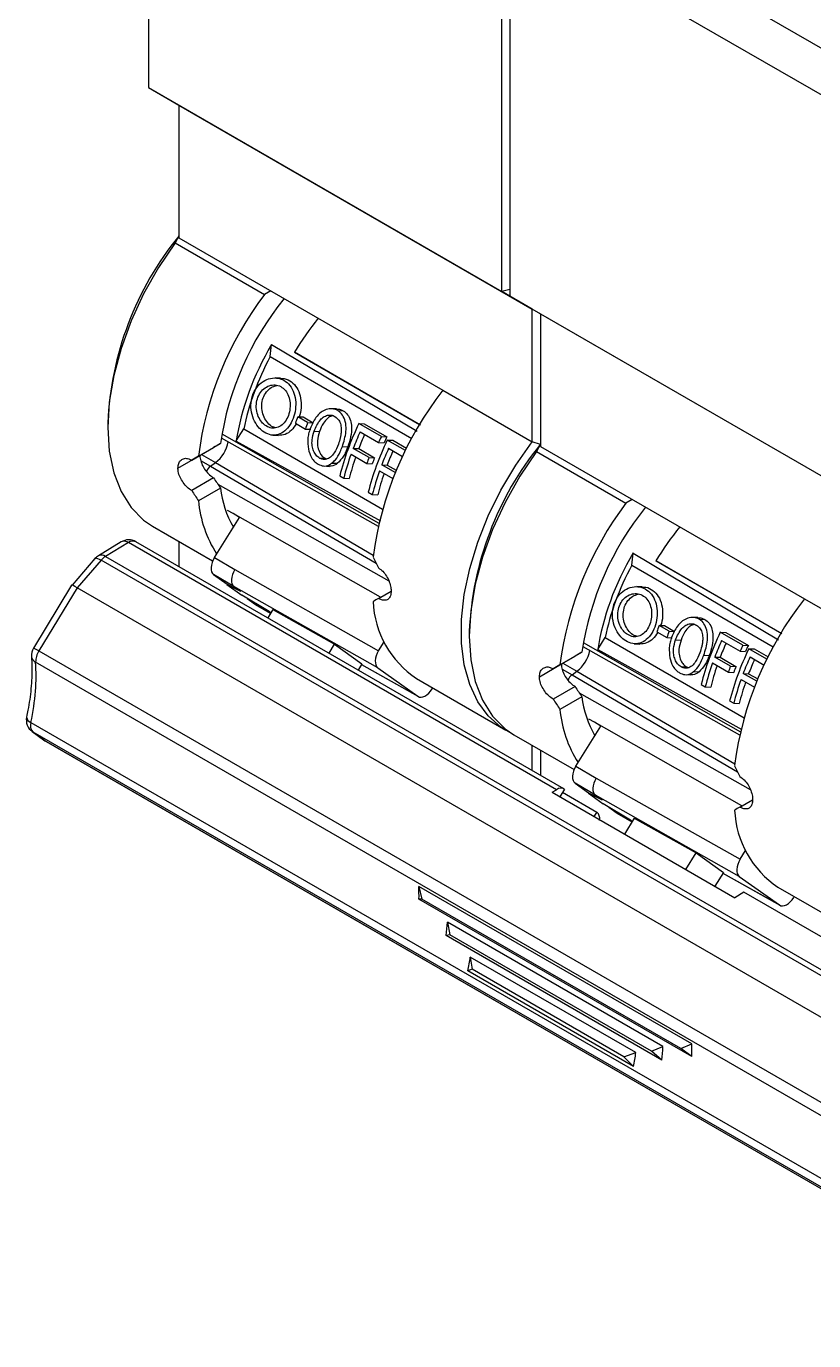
# Model space of a CAD drawing. Header units: millimetres. Extents: x 0 to 210, y 0 to 297.
# Drawn here: x 109.75 to 137.16, y 37.48 to 83.25 of the extents above; entities that cross this region are included whole.
import ezdxf

# ---------------------------------------------------------------- set-up
doc = ezdxf.new("R2010")
doc.units = ezdxf.units.MM

msp = doc.modelspace()

# ---------------------------------------------------------------- linework, layer by layer
at = {"color": 7, "linetype": 'Continuous', "lineweight": 25}
for p, q in [((114.001, 94.39), (114.001, 81.117)), ((127.288, 88.345), (139.59, 81.243)), ((126.303, 74.015), (126.303, 87.288)), ((138.89, 80.022), (126.587, 87.124)), ((126.587, 87.124), (126.587, 73.851)), ((114.001, 81.117), (126.303, 74.015)), ((114.001, 81.117), (115.061, 80.505)), ((115.061, 80.505), (127.364, 73.402)), ((115.061, 80.505), (115.061, 75.886)), ((115.053, 75.948), (114.929, 75.711)), ((114.929, 75.711), (118.04, 73.915)), ((115.053, 75.948), (115.061, 75.953)), ((115.061, 75.886), (124.254, 70.58)), ((118.257, 74.042), (118.04, 73.915)), ((126.587, 74.084), (126.303, 74.015)), ((127.364, 73.402), (126.303, 74.015)), ((126.587, 73.851), (138.89, 66.749)), ((126.587, 73.851), (127.648, 73.238)), ((127.364, 73.403), (127.364, 73.402)), ((127.364, 68.784), (127.364, 73.402)), ((127.648, 73.238), (139.95, 66.136)), ((127.648, 73.238), (127.648, 68.62)), ((118.241, 71.747), (118.289, 72.176)), ((123.472, 69.361), (119.082, 71.899)), ((119.082, 71.899), (123.441, 69.382)), ((118.241, 71.747), (123.167, 68.903)), ((118.604, 71), (118.415, 71.005)), ((124.254, 70.58), (127.364, 68.784)), ((119.544, 69.449), (119.197, 69.65)), ((119.197, 69.65), (119.383, 69.646)), ((119.383, 69.646), (119.734, 69.443)), ((120.546, 69.929), (120.347, 69.934)), ((120.591, 69.87), (120.782, 69.864)), ((112.586, 69.441), (112.586, 69.277)), ((117.057, 68.811), (117.319, 69.23)), ((117.319, 69.23), (122.151, 66.44)), ((119.116, 69.429), (119.464, 69.228)), ((119.464, 69.228), (119.652, 69.217)), ((119.544, 69.449), (119.734, 69.443)), ((119.769, 69.152), (119.958, 69.144)), ((122.11, 68.963), (121.325, 69.416)), ((121.325, 69.416), (121.514, 69.411)), ((121.371, 69.128), (122.013, 68.757)), ((121.514, 69.411), (122.302, 68.956)), ((115.74, 68.282), (116.507, 68.724)), ((116.533, 68.922), (121.999, 65.844)), ((118.331, 69.014), (118.522, 69.003)), ((122.013, 68.757), (122.203, 68.745)), ((122.11, 68.963), (122.302, 68.956)), ((122.947, 68.479), (122.317, 68.843)), ((122.317, 68.843), (122.505, 68.839)), ((122.505, 68.839), (122.988, 68.561)), ((127.648, 68.693), (127.364, 68.784)), ((127.64, 68.682), (127.516, 68.445)), ((127.64, 68.682), (127.648, 68.687)), ((115.026, 67.869), (115.791, 68.311)), ((115.506, 68.146), (116.27, 68.587)), ((119.96, 68.212), (120.149, 68.207)), ((120.149, 68.207), (120.214, 68.185)), ((120.752, 68.616), (120.941, 68.607)), ((121.055, 68.347), (121.606, 68.029)), ((121.682, 68.235), (121.131, 68.553)), ((121.131, 68.553), (121.32, 68.547)), ((121.32, 68.547), (121.871, 68.229)), ((121.682, 68.235), (121.871, 68.229)), ((122.362, 68.555), (122.848, 68.275)), ((127.516, 68.445), (130.627, 66.649)), ((127.648, 68.62), (136.84, 63.314)), ((116.164, 67.933), (116.333, 68.057)), ((120.084, 67.941), (120.303, 67.928)), ((120.395, 68.044), (120.585, 68.034)), ((121.606, 68.029), (121.794, 68.018)), ((122.046, 67.775), (122.514, 67.505)), ((122.596, 67.708), (122.122, 67.981)), ((122.122, 67.981), (122.312, 67.974)), ((122.312, 67.974), (122.63, 67.791)), ((116.27, 67.526), (115.506, 67.084)), ((120.659, 67.597), (120.801, 67.515)), ((120.801, 67.515), (120.992, 67.503)), ((116.507, 67.173), (115.74, 66.73)), ((121.651, 67.024), (121.793, 66.942)), ((121.793, 66.942), (121.984, 66.931)), ((116.948, 66.281), (116.748, 66.395)), ((130.843, 66.776), (130.627, 66.649)), ((116.298, 64.754), (117.166, 66.151)), ((122.077, 63.367), (116.948, 66.281)), ((117.166, 66.151), (116.948, 66.281)), ((114.14, 65.843), (116.236, 64.634)), ((113.053, 65.296), (112.257, 64.814)), ((113.301, 65.27), (112.505, 64.788)), ((128.203, 56.668), (113.301, 65.27)), ((128.463, 56.7), (113.562, 65.302)), ((115.061, 65.312), (115.061, 64.436)), ((112.138, 64.714), (111.34, 63.792)), ((112.354, 64.656), (111.522, 63.695)), ((148.53, 43.772), (112.354, 64.656)), ((112.505, 64.788), (148.68, 43.904)), ((116.298, 64.754), (117.008, 64.333)), ((130.827, 64.481), (130.876, 64.91)), ((136.058, 62.095), (131.668, 64.633)), ((131.668, 64.633), (136.027, 62.116)), ((116.977, 63.742), (116.27, 64.161)), ((116.27, 64.161), (116.741, 63.824)), ((117.008, 64.333), (122.015, 61.509)), ((130.827, 64.481), (135.754, 61.637)), ((111.327, 63.794), (109.998, 61.596)), ((111.516, 63.699), (110.188, 61.502)), ((111.516, 63.699), (111.522, 63.695)), ((147.713, 42.802), (111.522, 63.695)), ((116.732, 63.81), (116.741, 63.824)), ((116.732, 63.81), (117.251, 63.439)), ((116.732, 63.81), (117.208, 63.577)), ((116.741, 63.824), (117.208, 63.577)), ((121.987, 60.916), (116.977, 63.742)), ((116.977, 63.742), (117.208, 63.577)), ((131.19, 63.734), (131.001, 63.739)), ((118.198, 62.87), (117.251, 63.439)), ((117.439, 63.326), (117.731, 63.117)), ((122.011, 63.329), (122.451, 63.583)), ((136.84, 63.314), (139.95, 61.518)), ((117.743, 63.11), (118.25, 62.81)), ((118.332, 62.943), (118.153, 62.651)), ((118.26, 62.826), (118.198, 62.87)), ((118.332, 62.943), (120.479, 61.732)), ((132.131, 62.183), (131.783, 62.384)), ((131.783, 62.384), (131.969, 62.38)), ((131.969, 62.38), (132.321, 62.177)), ((133.132, 62.663), (132.934, 62.668)), ((133.177, 62.604), (133.368, 62.598)), ((122.015, 61.509), (122.204, 61.813)), ((125.173, 62.175), (125.173, 62.011)), ((129.644, 61.545), (129.905, 61.964)), ((129.905, 61.964), (134.738, 59.174)), ((131.702, 62.163), (132.05, 61.962)), ((132.05, 61.962), (132.238, 61.951)), ((132.131, 62.183), (132.321, 62.177)), ((132.356, 61.886), (132.545, 61.877)), ((134.696, 61.697), (133.911, 62.15)), ((133.911, 62.15), (134.1, 62.145)), ((133.957, 61.862), (134.6, 61.491)), ((134.1, 62.145), (134.889, 61.69)), ((110.188, 61.502), (146.36, 40.62)), ((120.288, 61.419), (120.479, 61.732)), ((120.479, 61.732), (121.431, 61.052)), ((128.327, 61.016), (129.093, 61.458)), ((129.12, 61.656), (134.585, 58.578)), ((130.918, 61.748), (131.108, 61.737)), ((133.338, 61.35), (133.527, 61.341)), ((134.6, 61.491), (134.789, 61.479)), ((134.696, 61.697), (134.889, 61.69)), ((135.533, 61.213), (134.903, 61.577)), ((134.903, 61.577), (135.092, 61.573)), ((135.092, 61.573), (135.574, 61.294)), ((146.245, 40.222), (110.073, 61.104)), ((121.431, 61.052), (121.299, 60.835)), ((121.415, 61.025), (123.398, 59.91)), ((121.987, 60.916), (123.383, 59.92)), ((127.612, 60.603), (128.378, 61.045)), ((128.092, 60.88), (128.857, 61.321)), ((132.547, 60.946), (132.736, 60.941)), ((132.736, 60.941), (132.8, 60.919)), ((133.641, 61.081), (134.192, 60.763)), ((134.268, 60.969), (133.717, 61.287)), ((133.717, 61.287), (133.907, 61.281)), ((133.907, 61.281), (134.458, 60.963)), ((134.268, 60.969), (134.458, 60.963)), ((134.949, 61.289), (135.434, 61.009)), ((123.332, 60.537), (126.442, 58.741)), ((128.75, 60.667), (128.92, 60.791)), ((132.67, 60.675), (132.89, 60.662)), ((132.982, 60.778), (133.171, 60.768)), ((134.192, 60.763), (134.38, 60.752)), ((134.633, 60.509), (135.1, 60.239)), ((135.182, 60.442), (134.709, 60.715)), ((134.709, 60.715), (134.899, 60.708)), ((134.899, 60.708), (135.217, 60.524)), ((123.902, 60.208), (123.882, 60.176)), ((128.857, 60.26), (128.092, 59.818)), ((133.245, 60.331), (133.387, 60.249)), ((133.387, 60.249), (133.578, 60.237)), ((129.093, 59.907), (128.327, 59.464)), ((134.237, 59.758), (134.379, 59.676)), ((134.379, 59.676), (134.57, 59.665)), ((129.535, 59.015), (129.334, 59.129)), ((109.907, 59.012), (146.055, 38.144)), ((109.957, 58.689), (110.398, 58.374)), ((146.132, 37.804), (109.984, 58.672)), ((109.984, 58.672), (110.425, 58.357)), ((128.885, 57.488), (129.752, 58.885)), ((134.664, 56.101), (129.535, 59.015)), ((129.752, 58.885), (129.535, 59.015)), ((110.425, 58.357), (146.573, 37.489)), ((110.438, 58.348), (146.587, 37.48)), ((126.727, 58.577), (128.822, 57.367)), ((127.364, 57.334), (127.364, 58.21)), ((127.648, 58.046), (127.648, 57.17)), ((128.885, 57.488), (129.594, 57.067)), ((129.563, 56.476), (128.857, 56.895)), ((128.857, 56.895), (129.328, 56.558)), ((129.594, 57.067), (134.602, 54.243)), ((128.055, 56.576), (128.203, 56.668)), ((128.055, 56.576), (134.415, 52.905)), ((128.485, 56.684), (128.326, 56.42)), ((129.614, 55.878), (128.416, 56.57)), ((128.476, 56.691), (128.485, 56.684)), ((129.319, 56.544), (129.328, 56.558)), ((129.319, 56.544), (129.837, 56.173)), ((129.319, 56.544), (129.795, 56.311)), ((129.328, 56.558), (129.795, 56.311)), ((134.574, 53.65), (129.563, 56.476)), ((129.563, 56.476), (129.795, 56.311)), ((134.597, 56.063), (135.037, 56.317)), ((129.522, 55.729), (129.614, 55.878)), ((129.614, 55.878), (129.623, 55.872)), ((130.785, 55.604), (129.837, 56.173)), ((130.026, 56.06), (130.318, 55.851)), ((130.33, 55.844), (130.837, 55.544)), ((130.918, 55.677), (130.578, 55.12)), ((130.847, 55.56), (130.785, 55.604)), ((130.918, 55.677), (133.066, 54.466)), ((134.602, 54.243), (134.791, 54.547)), ((132.712, 53.888), (133.066, 54.466)), ((133.066, 54.466), (134.018, 53.786)), ((134.018, 53.786), (133.723, 53.304)), ((134.001, 53.759), (135.984, 52.644)), ((134.574, 53.65), (135.969, 52.654)), ((132.916, 47.817), (123.414, 53.302)), ((123.414, 53.302), (123.524, 52.858)), ((134.73, 53.096), (134.415, 52.905)), ((149.63, 44.494), (134.73, 53.096)), ((135.919, 53.271), (139.029, 51.475)), ((132.922, 47.375), (123.42, 52.86)), ((123.524, 52.858), (123.42, 52.86)), ((132.536, 47.656), (123.524, 52.858)), ((136.489, 52.942), (136.468, 52.91)), ((131.913, 47.72), (124.41, 52.051)), ((124.41, 52.051), (124.499, 51.614)), ((124.499, 51.614), (124.371, 51.585)), ((131.873, 47.254), (124.371, 51.585)), ((131.511, 47.566), (124.499, 51.614)), ((130.973, 47.512), (125.207, 50.841)), ((125.207, 50.841), (125.274, 50.415)), ((125.274, 50.415), (125.123, 50.358)), ((130.888, 47.029), (125.123, 50.358)), ((130.554, 47.366), (125.274, 50.415)), ((131.511, 47.566), (131.913, 47.72)), ((132.536, 47.656), (132.916, 47.817)), ((132.922, 47.375), (132.536, 47.656)), ((130.554, 47.366), (130.973, 47.512)), ((130.888, 47.029), (130.554, 47.366)), ((131.873, 47.254), (131.511, 47.566))]:
    msp.add_line(p, q, dxfattribs=at)
at = {"color": 8, "linetype": 'Continuous', "lineweight": 25}
for p, q in [((116.555, 69.057), (122.022, 65.945)), ((115.843, 68.341), (116.333, 68.057)), ((115.818, 68.133), (116.164, 67.933)), ((116.164, 67.933), (121.927, 64.557)), ((116.333, 68.057), (121.829, 64.837)), ((122.378, 63.924), (116.426, 67.291)), ((117.731, 63.117), (118.251, 62.811)), ((129.141, 61.791), (134.609, 58.679)), ((121.415, 61.026), (123.383, 59.92)), ((128.429, 61.075), (128.92, 60.791)), ((128.404, 60.867), (128.75, 60.667)), ((128.75, 60.667), (134.513, 57.29)), ((128.92, 60.791), (134.415, 57.571)), ((134.965, 56.658), (129.012, 60.025)), ((109.957, 58.689), (109.984, 58.672)), ((110.398, 58.374), (110.425, 58.357)), ((110.425, 58.357), (110.438, 58.348)), ((130.318, 55.851), (130.837, 55.544)), ((134.002, 53.76), (135.969, 52.654))]:
    msp.add_line(p, q, dxfattribs=at)
at = {"color": 7, "linetype": 'Continuous', "lineweight": 25, "flags": 128}
for points in [[(114.929, 75.711), (114.345, 74.848), (113.83, 73.936), (113.394, 72.992), (113.046, 72.036), (112.792, 71.086), (112.638, 70.16), (112.586, 69.277), (112.638, 68.454), (112.792, 67.706), (113.046, 67.049), (113.394, 66.495), (113.83, 66.055), (114.14, 65.843)], [(118.289, 72.176), (118.29, 72.176), (123.353, 69.157)], [(117.057, 68.811), (117.058, 68.81), (122.078, 66.03)], [(126.587, 58.664), (126.274, 58.848), (125.83, 59.236), (125.465, 59.732), (125.186, 60.327), (124.996, 61.011), (124.901, 61.771), (124.901, 62.594), (124.996, 63.464), (125.186, 64.366), (125.465, 65.284), (125.83, 66.202), (126.274, 67.101), (126.788, 67.967), (127.364, 68.784)], [(127.516, 68.445), (126.932, 67.582), (126.416, 66.669), (125.981, 65.726), (125.632, 64.77), (125.379, 63.82), (125.225, 62.894), (125.173, 62.011), (125.225, 61.188), (125.379, 60.44), (125.632, 59.783), (125.981, 59.229), (126.416, 58.789), (126.727, 58.577)], [(130.876, 64.91), (130.877, 64.91), (135.939, 61.891)], [(129.644, 61.545), (129.645, 61.544), (134.664, 58.764)]]:
    msp.add_lwpolyline(points, dxfattribs=at)
at = {"color": 8, "linetype": 'Continuous', "lineweight": 25, "flags": 128}
msp.add_lwpolyline([(112.138, 64.714), (112.153, 64.724), (112.187, 64.726), (112.232, 64.715), (112.289, 64.691), (112.354, 64.656)], dxfattribs=at)
at = {"color": 7, "linetype": 'Continuous', "lineweight": 25}
for centre, radius, start, end in [((123.654, 68.967), 11.078, 140.9335, 177.5491), ((127.527, 66.755), 11.885, 142.9581, 172.6201), ((126.83, 67.197), 10.436, 140.954, 171.5864), ((133.656, 63.229), 11.935, 141.9837, 172.5773), ((136.24, 61.701), 11.078, 140.9335, 177.5491), ((119.997, 67.576), 3.513, 186.6011, 210.0977), ((119.852, 67.103), 4.128, 185.1881, 212.63), ((140.114, 59.489), 11.885, 142.9581, 172.6201), ((139.417, 59.931), 10.436, 140.954, 171.5864), ((113.312, 64.869), 0.5, 60.0027, 121.2018), ((112.516, 64.386), 0.5, 121.2018, 139.1129), ((112.851, 64.241), 0.647, 122.3246, 140.1255), ((125.245, 63.381), 3.427, 182.6923, 236.0824), ((146.243, 55.963), 11.935, 141.9837, 172.5773), ((110.426, 61.337), 0.5, 148.8488, 183.9703), ((110.781, 61.115), 0.708, 146.9124, 180.9023), ((132.583, 60.31), 3.513, 186.6011, 210.0977), ((110.247, 59.096), 0.5, 168.1333, 234.4639), ((132.438, 59.837), 4.128, 185.1881, 212.63), ((110.215, 58.902), 0.327, 160.3775, 224.9193), ((110.688, 58.781), 0.5, 234.4639, 240.0027), ((137.831, 56.115), 3.427, 182.6923, 236.0824), ((116.963, 53.001), 6.458, 358.7524, 2.675), ((116.781, 52.468), 7.641, 353.3622, 356.8688), ((116.475, 52.12), 8.826, 348.4799, 351.6651), ((124.284, 48.137), 7.641, 353.3622, 356.8688), ((126.465, 47.516), 6.458, 358.7524, 2.675), ((122.24, 48.792), 8.826, 348.4799, 351.6651)]:
    msp.add_arc(centre, radius, start, end, dxfattribs=at)
at = {"color": 8, "linetype": 'Continuous', "lineweight": 25}
for centre, radius, start, end in [((128.001, 66.517), 10.417, 140.9176, 148.8952), ((115.598, 69.01), 1.204, 307.6612, 349.1113), ((116.454, 67.556), 0.476, 127.5775, 156.08), ((140.588, 59.251), 10.417, 140.9176, 148.8952), ((113.157, 65.087), 0.233, 51.6693, 116.3498), ((113.458, 65.069), 0.255, 65.7901, 127.9112), ((112.36, 64.605), 0.233, 51.6693, 116.3498), ((109.748, 60.851), 0.785, 55.9043, 71.4177), ((128.184, 61.744), 1.204, 307.6612, 349.1113), ((110.183, 61.338), 0.258, 187.9072, 244.8725), ((129.04, 60.29), 0.476, 127.5775, 156.08), ((109.976, 59.22), 0.22, 185.8067, 251.711)]:
    msp.add_arc(centre, radius, start, end, dxfattribs=at)
at = {"color": 7, "linetype": 'Continuous', "lineweight": 25}
for centre, major_axis, ratio, start_param, end_param in [((121.39, 70.318), (3.11, 5.348), 0.584199, 1.563061, 2.168452), ((121.39, 70.318), (2.966, 5.1), 0.584199, 1.629788, 2.101724), ((122.981, 69.4), (3.083, 5.379), 0.570557, 1.842677, 1.8817), ((123.405, 69.155), (3.117, 5.36), 0.584199, 1.846245, 1.885268), ((124.767, 68.368), (3.083, 5.379), 0.570557, 1.700737, 2.023641), ((124.985, 68.243), (3.117, 5.36), 0.584199, 1.741264, 1.843363), ((120.369, 70.953), (6.418, 3.706), 0.00007, 2.216395, 2.263457), ((124.985, 68.243), (2.966, 5.1), 0.584199, 1.749928, 1.84178), ((125.759, 67.796), (3.083, 5.379), 0.570557, 1.700737, 2.023641), ((125.628, 67.872), (3.117, 5.36), 0.584199, 1.704304, 1.741264), ((125.628, 67.872), (2.966, 5.1), 0.584199, 1.69556, 1.735349), ((120.329, 70.931), (7.5, 4.33), 0.00007, 2.229146, 2.269378), ((124.985, 68.243), (3.117, 5.36), 0.584199, 1.879768, 2.027208), ((124.985, 68.243), (2.966, 5.1), 0.584199, 1.895938, 2.035953), ((125.536, 67.925), (3.117, 5.36), 0.584199, 1.843363, 1.879768), ((125.536, 67.925), (2.966, 5.1), 0.584199, 1.84178, 1.880924), ((125.977, 67.67), (3.117, 5.36), 0.584199, 1.741264, 1.843363), ((125.977, 67.67), (2.966, 5.1), 0.584199, 1.749928, 1.84178), ((125.977, 67.67), (3.117, 5.36), 0.584199, 1.879768, 2.027208), ((120.369, 70.862), (-4.539, 7.861), 0.577313, 1.663433, 1.710496), ((125.977, 67.67), (2.966, 5.1), 0.584199, 1.895938, 2.035953), ((120.329, 70.931), (-5.304, 9.185), 0.577335, 1.657531, 1.697764), ((116.534, 64.585), (0.25, 0.433), 0.577377, 1.514751, 3.085623), ((127.754, 66.644), (-5.304, 9.185), 0.577335, 1.443748, 1.48398), ((133.976, 63.052), (3.11, 5.348), 0.584199, 1.563061, 2.168452), ((117.24, 64.167), (0.25, 0.433), 0.570224, 1.515209, 3.086006), ((133.976, 63.052), (2.966, 5.1), 0.584199, 1.629788, 2.101724), ((111.752, 63.53), (0.425, -0.264), 0.04564, 2.187103, 3.142148), ((127.754, 66.644), (7.5, 4.33), 0.00007, 2.442929, 2.483162), ((135.567, 62.134), (3.083, 5.379), 0.570557, 1.842677, 1.8817), ((135.992, 61.889), (3.117, 5.36), 0.584199, 1.846245, 1.885268), ((137.354, 61.102), (3.083, 5.379), 0.570557, 1.700737, 2.023641), ((137.572, 60.977), (3.117, 5.36), 0.584199, 1.741264, 1.843363), ((122.251, 61.341), (0.25, 0.433), 0.577386, 1.514978, 3.085698), ((132.955, 63.687), (6.418, 3.706), 0.00007, 2.216395, 2.263457), ((137.572, 60.977), (2.966, 5.1), 0.584199, 1.749928, 1.84178), ((138.346, 60.53), (3.083, 5.379), 0.570557, 1.700737, 2.023641), ((138.214, 60.606), (3.117, 5.36), 0.584199, 1.704304, 1.741264), ((138.214, 60.606), (2.966, 5.1), 0.584199, 1.69556, 1.735349), ((105.173, 57.822), (3.43, 6.102), 0.576905, 5.212607, 5.563115), ((132.916, 63.665), (7.5, 4.33), 0.00007, 2.229146, 2.269378), ((137.572, 60.977), (3.117, 5.36), 0.584199, 1.879768, 2.027208), ((137.572, 60.977), (2.966, 5.1), 0.584199, 1.895938, 2.035953), ((138.123, 60.659), (3.117, 5.36), 0.584199, 1.843363, 1.879768), ((138.123, 60.659), (2.966, 5.1), 0.584199, 1.84178, 1.880924), ((138.563, 60.404), (3.117, 5.36), 0.584199, 1.741264, 1.843363), ((138.563, 60.404), (2.966, 5.1), 0.584199, 1.749928, 1.84178), ((138.563, 60.404), (3.117, 5.36), 0.584199, 1.879768, 2.027208), ((123.646, 60.344), (0.25, 0.433), 0.577377, 3.085623, 4.656343), ((132.955, 63.596), (-4.539, 7.861), 0.577313, 1.663433, 1.710496), ((138.563, 60.404), (2.966, 5.1), 0.584199, 1.895938, 2.035953), ((132.916, 63.665), (-5.304, 9.185), 0.577335, 1.657531, 1.697764), ((129.12, 57.319), (0.25, 0.433), 0.577377, 1.514751, 3.085623), ((140.34, 59.378), (-5.304, 9.185), 0.577335, 1.443748, 1.48398), ((129.827, 56.901), (0.25, 0.433), 0.570224, 1.515209, 3.086006), ((128.216, 56.265), (0.245, 0.436), 0.576939, 6.221101, 7.093766), ((129.363, 55.446), (0.245, 0.436), 0.576939, 5.348436, 6.221101), ((140.34, 59.378), (7.5, 4.33), 0.00007, 2.442929, 2.483162), ((134.838, 54.075), (0.25, 0.433), 0.577386, 1.514978, 3.085698), ((136.233, 53.078), (0.25, 0.433), 0.577377, 3.085623, 4.656343)]:
    msp.add_ellipse(centre, major_axis=major_axis, ratio=ratio, start_param=start_param, end_param=end_param, dxfattribs=at)
for points, knots in [([(117.975, 69.153), (118.053, 69.106), (118.21, 69.011), (118.463, 69.004), (118.699, 69.102), (118.902, 69.304), (119.051, 69.585), (119.131, 69.912), (119.133, 70.249), (119.051, 70.56), (118.889, 70.811), (118.66, 70.971), (118.391, 71.024), (118.113, 70.965), (117.862, 70.799), (117.672, 70.543), (117.568, 70.229), (117.562, 69.89), (117.649, 69.566), (117.798, 69.31), (117.923, 69.199), (117.975, 69.153)], [0, 0, 0, 0, 0.053009, 0.106007, 0.159364, 0.213266, 0.266977, 0.320108, 0.373191, 0.426826, 0.480752, 0.534199, 0.587104, 0.640229, 0.693997, 0.747866, 0.801184, 0.854191, 0.907607, 0.961516, 1, 1, 1, 1]), ([(118.603, 70.985), (118.646, 70.987), (118.782, 70.993), (118.987, 70.883), (119.179, 70.675), (119.298, 70.387), (119.328, 70.059), (119.305, 69.797), (119.253, 69.673), (119.243, 69.649)], [0, 0, 0, 0, 0.082016, 0.257263, 0.43052, 0.604552, 0.780921, 0.957686, 1, 1, 1, 1]), ([(118.058, 69.361), (118.117, 69.325), (118.236, 69.253), (118.431, 69.25), (118.614, 69.327), (118.769, 69.482), (118.881, 69.696), (118.939, 69.945), (118.935, 70.2), (118.868, 70.434), (118.74, 70.622), (118.564, 70.74), (118.361, 70.777), (118.153, 70.728), (117.967, 70.599), (117.828, 70.403), (117.753, 70.163), (117.75, 69.906), (117.817, 69.661), (117.928, 69.474), (118.02, 69.393), (118.058, 69.361)], [0, 0, 0, 0, 0.053372, 0.106739, 0.160301, 0.214123, 0.267777, 0.32107, 0.374348, 0.427978, 0.481804, 0.53539, 0.5887, 0.642145, 0.695917, 0.749676, 0.803074, 0.856301, 0.9098, 0.963609, 1, 1, 1, 1]), ([(118.439, 69.268), (118.414, 69.273), (118.327, 69.291), (118.187, 69.391), (118.045, 69.574), (117.955, 69.809), (117.933, 70.065), (117.983, 70.314), (118.101, 70.526), (118.27, 70.683), (118.403, 70.723), (118.47, 70.743)], [0, 0, 0, 0, 0.046007, 0.165285, 0.284546, 0.404288, 0.524674, 0.644652, 0.763746, 0.882801, 1, 1, 1, 1]), ([(120.591, 69.87), (120.528, 69.897), (120.403, 69.952), (120.194, 69.919), (119.995, 69.813), (119.782, 69.593), (119.688, 69.374), (119.629, 69.237)], [0, 0, 0, 0, 0.1693281, 0.3397523, 0.500395, 0.6892476, 1, 1, 1, 1]), ([(119.769, 69.152), (119.83, 69.296), (119.917, 69.499), (120.12, 69.669), (120.277, 69.722), (120.407, 69.708), (120.474, 69.674), (120.495, 69.663)], [0, 0, 0, 0, 0.415571, 0.586177, 0.757255, 0.921797, 1, 1, 1, 1]), ([(120.442, 69.688), (120.419, 69.686), (120.349, 69.679), (120.22, 69.594), (120.069, 69.414), (119.998, 69.241), (119.958, 69.144)], [0, 0, 0, 0, 0.099256, 0.309668, 0.609362, 1, 1, 1, 1]), ([(120.495, 69.663), (120.543, 69.625), (120.632, 69.554), (120.702, 69.379), (120.717, 69.241), (120.714, 69.165), (120.713, 69.152)], [0, 0, 0, 0, 0.340264, 0.639088, 0.93662, 1, 1, 1, 1]), ([(120.536, 69.918), (120.586, 69.919), (120.674, 69.922), (120.75, 69.881), (120.782, 69.864)], [0, 0, 0, 0, 0.577231, 1, 1, 1, 1]), ([(120.752, 68.616), (120.806, 68.788), (120.887, 69.051), (120.881, 69.423), (120.803, 69.669), (120.687, 69.808), (120.61, 69.857), (120.591, 69.87)], [0, 0, 0, 0, 0.3754462, 0.5712935, 0.768734, 0.9408604, 1, 1, 1, 1]), ([(120.782, 69.864), (120.837, 69.823), (120.947, 69.741), (121.043, 69.534), (121.082, 69.267), (121.052, 68.944), (120.979, 68.722), (120.941, 68.607)], [0, 0, 0, 0, 0.170348, 0.341363, 0.509138, 0.745923, 1, 1, 1, 1]), ([(119.146, 69.412), (119.093, 69.332), (118.985, 69.168), (118.765, 69.021), (118.602, 69.01), (118.522, 69.005)], [0, 0, 0, 0, 0.3247806, 0.6671475, 1, 1, 1, 1]), ([(119.629, 69.237), (119.611, 69.18), (119.574, 69.067), (119.534, 68.83), (119.555, 68.649), (119.569, 68.53)], [0, 0, 0, 0, 0.2529383, 0.5063564, 1, 1, 1, 1]), ([(119.96, 68.212), (119.918, 68.243), (119.833, 68.304), (119.747, 68.462), (119.695, 68.646), (119.689, 68.886), (119.739, 69.053), (119.769, 69.152)], [0, 0, 0, 0, 0.171, 0.343214, 0.509025, 0.70493, 1, 1, 1, 1]), ([(119.958, 69.144), (119.926, 69.035), (119.873, 68.857), (119.891, 68.59), (119.96, 68.399), (120.055, 68.27), (120.121, 68.226), (120.149, 68.207)], [0, 0, 0, 0, 0.320298, 0.525656, 0.73178, 0.886951, 1, 1, 1, 1]), ([(120.713, 69.152), (120.71, 69.113), (120.702, 69.035), (120.673, 68.882), (120.637, 68.774), (120.613, 68.703)], [0, 0, 0, 0, 0.25299, 0.506102, 1, 1, 1, 1]), ([(120.613, 68.703), (120.569, 68.594), (120.498, 68.418), (120.346, 68.237), (120.202, 68.164), (120.067, 68.161), (119.993, 68.196), (119.96, 68.212)], [0, 0, 0, 0, 0.326251, 0.5256994, 0.7261648, 0.8774063, 1, 1, 1, 1]), ([(115.026, 67.869), (115.031, 67.926), (115.042, 68.04), (115.128, 68.157), (115.251, 68.214), (115.385, 68.206), (115.471, 68.163), (115.506, 68.146)], [0, 0, 0, 0, 0.214146, 0.428273, 0.642901, 0.857866, 1, 1, 1, 1]), ([(115.791, 68.311), (115.791, 68.31), (115.791, 68.251), (115.811, 68.121), (115.893, 67.923), (116.018, 67.739), (116.151, 67.604), (116.236, 67.548), (116.27, 67.526)], [0, 0, 0, 0, 0.001754, 0.21563, 0.429486, 0.644143, 0.859096, 1, 1, 1, 1]), ([(119.569, 68.53), (119.597, 68.428), (119.646, 68.255), (119.783, 68.086), (119.87, 68.028), (119.907, 68.004)], [0, 0, 0, 0, 0.4567524, 0.770731, 1, 1, 1, 1]), ([(120.395, 68.044), (120.434, 68.079), (120.544, 68.18), (120.662, 68.384), (120.728, 68.553), (120.752, 68.616)], [0, 0, 0, 0, 0.253765, 0.724553, 1, 1, 1, 1]), ([(120.941, 68.607), (120.918, 68.549), (120.874, 68.434), (120.768, 68.222), (120.658, 68.109), (120.585, 68.034)], [0, 0, 0, 0, 0.2527805, 0.506002, 1, 1, 1, 1]), ([(115.506, 67.084), (115.453, 67.12), (115.349, 67.19), (115.206, 67.357), (115.095, 67.548), (115.035, 67.726), (115.028, 67.828), (115.026, 67.869)], [0, 0, 0, 0, 0.214144, 0.428269, 0.6429, 0.857863, 1, 1, 1, 1]), ([(119.907, 68.004), (119.969, 67.976), (120.093, 67.92), (120.265, 67.953), (120.358, 68.018), (120.395, 68.044)], [0, 0, 0, 0, 0.370614, 0.745057, 1, 1, 1, 1]), ([(120.585, 68.034), (120.514, 67.983), (120.423, 67.919), (120.319, 67.934), (120.296, 67.938)], [0, 0, 0, 0, 0.77686, 1, 1, 1, 1]), ([(122.011, 64.39), (122.062, 64.355), (122.164, 64.283), (122.295, 64.109), (122.393, 63.91), (122.443, 63.726), (122.448, 63.624), (122.451, 63.583)], [0, 0, 0, 0, 0.214144, 0.428269, 0.6429, 0.857863, 1, 1, 1, 1]), ([(130.562, 61.887), (130.64, 61.84), (130.796, 61.745), (131.049, 61.738), (131.286, 61.836), (131.489, 62.038), (131.637, 62.319), (131.717, 62.646), (131.719, 62.982), (131.638, 63.294), (131.475, 63.544), (131.246, 63.705), (130.977, 63.758), (130.7, 63.699), (130.448, 63.533), (130.258, 63.277), (130.155, 62.963), (130.148, 62.624), (130.235, 62.3), (130.384, 62.044), (130.51, 61.933), (130.562, 61.887)], [0, 0, 0, 0, 0.053009, 0.106007, 0.159364, 0.213266, 0.266977, 0.320108, 0.373191, 0.426826, 0.480752, 0.534199, 0.587104, 0.640229, 0.693997, 0.747866, 0.801184, 0.854191, 0.907607, 0.961516, 1, 1, 1, 1]), ([(131.19, 63.719), (131.233, 63.721), (131.368, 63.727), (131.573, 63.617), (131.766, 63.409), (131.884, 63.121), (131.915, 62.793), (131.892, 62.531), (131.84, 62.407), (131.83, 62.383)], [0, 0, 0, 0, 0.082016, 0.257263, 0.43052, 0.604552, 0.780921, 0.957686, 1, 1, 1, 1]), ([(122.451, 63.583), (122.446, 63.527), (122.437, 63.414), (122.364, 63.304), (122.255, 63.255), (122.13, 63.269), (122.045, 63.312), (122.011, 63.329)], [0, 0, 0, 0, 0.214146, 0.428273, 0.642901, 0.857866, 1, 1, 1, 1]), ([(130.644, 62.095), (130.704, 62.059), (130.823, 61.987), (131.018, 61.984), (131.2, 62.061), (131.356, 62.216), (131.468, 62.43), (131.525, 62.679), (131.522, 62.934), (131.454, 63.168), (131.326, 63.356), (131.151, 63.474), (130.947, 63.511), (130.74, 63.462), (130.554, 63.333), (130.415, 63.137), (130.34, 62.897), (130.337, 62.64), (130.403, 62.395), (130.514, 62.208), (130.607, 62.127), (130.644, 62.095)], [0, 0, 0, 0, 0.053372, 0.106739, 0.160301, 0.214123, 0.267777, 0.32107, 0.374348, 0.427978, 0.481804, 0.53539, 0.5887, 0.642145, 0.695917, 0.749676, 0.803074, 0.856301, 0.9098, 0.963609, 1, 1, 1, 1]), ([(131.025, 62.002), (131.001, 62.007), (130.914, 62.025), (130.774, 62.125), (130.631, 62.308), (130.542, 62.543), (130.519, 62.799), (130.57, 63.048), (130.687, 63.259), (130.856, 63.417), (130.99, 63.457), (131.056, 63.477)], [0, 0, 0, 0, 0.046007, 0.165285, 0.284546, 0.404288, 0.524674, 0.644652, 0.763746, 0.882801, 1, 1, 1, 1]), ([(133.177, 62.604), (133.115, 62.631), (132.99, 62.686), (132.78, 62.653), (132.581, 62.547), (132.369, 62.327), (132.274, 62.108), (132.216, 61.971)], [0, 0, 0, 0, 0.1693281, 0.3397523, 0.500395, 0.6892476, 1, 1, 1, 1]), ([(132.356, 61.886), (132.417, 62.03), (132.503, 62.233), (132.707, 62.403), (132.863, 62.456), (132.993, 62.442), (133.06, 62.408), (133.082, 62.397)], [0, 0, 0, 0, 0.415571, 0.586177, 0.757255, 0.921797, 1, 1, 1, 1]), ([(133.028, 62.422), (133.006, 62.42), (132.935, 62.413), (132.806, 62.328), (132.655, 62.148), (132.585, 61.975), (132.545, 61.877)], [0, 0, 0, 0, 0.099256, 0.309668, 0.609362, 1, 1, 1, 1]), ([(133.082, 62.397), (133.129, 62.359), (133.219, 62.288), (133.288, 62.113), (133.304, 61.975), (133.3, 61.899), (133.3, 61.886)], [0, 0, 0, 0, 0.340264, 0.639088, 0.93662, 1, 1, 1, 1]), ([(133.122, 62.651), (133.173, 62.653), (133.26, 62.656), (133.336, 62.615), (133.368, 62.598)], [0, 0, 0, 0, 0.577231, 1, 1, 1, 1]), ([(133.338, 61.35), (133.392, 61.522), (133.474, 61.785), (133.468, 62.157), (133.389, 62.403), (133.274, 62.542), (133.197, 62.591), (133.177, 62.604)], [0, 0, 0, 0, 0.375446, 0.571293, 0.768734, 0.94086, 1, 1, 1, 1]), ([(133.368, 62.598), (133.423, 62.557), (133.533, 62.475), (133.629, 62.268), (133.669, 62.001), (133.638, 61.678), (133.565, 61.456), (133.527, 61.341)], [0, 0, 0, 0, 0.1703484, 0.3413635, 0.5091381, 0.7459233, 1, 1, 1, 1]), ([(131.733, 62.145), (131.68, 62.066), (131.571, 61.902), (131.351, 61.755), (131.188, 61.744), (131.108, 61.739)], [0, 0, 0, 0, 0.324781, 0.667148, 1, 1, 1, 1]), ([(132.216, 61.971), (132.197, 61.914), (132.161, 61.801), (132.121, 61.564), (132.141, 61.383), (132.155, 61.264)], [0, 0, 0, 0, 0.2529383, 0.5063564, 1, 1, 1, 1]), ([(132.547, 60.946), (132.504, 60.977), (132.419, 61.038), (132.333, 61.196), (132.281, 61.38), (132.276, 61.62), (132.326, 61.787), (132.356, 61.886)], [0, 0, 0, 0, 0.171, 0.343214, 0.509025, 0.70493, 1, 1, 1, 1]), ([(132.545, 61.877), (132.512, 61.769), (132.46, 61.591), (132.477, 61.324), (132.546, 61.133), (132.641, 61.004), (132.708, 60.96), (132.736, 60.941)], [0, 0, 0, 0, 0.320298, 0.525656, 0.73178, 0.886951, 1, 1, 1, 1]), ([(133.3, 61.886), (133.296, 61.847), (133.289, 61.769), (133.259, 61.616), (133.223, 61.508), (133.199, 61.437)], [0, 0, 0, 0, 0.25299, 0.506102, 1, 1, 1, 1]), ([(133.199, 61.437), (133.155, 61.328), (133.085, 61.152), (132.932, 60.971), (132.788, 60.897), (132.654, 60.895), (132.58, 60.93), (132.547, 60.946)], [0, 0, 0, 0, 0.326251, 0.525699, 0.726165, 0.877406, 1, 1, 1, 1]), ([(132.982, 60.778), (133.021, 60.813), (133.131, 60.914), (133.248, 61.118), (133.314, 61.287), (133.338, 61.35)], [0, 0, 0, 0, 0.253765, 0.724553, 1, 1, 1, 1]), ([(133.527, 61.341), (133.505, 61.283), (133.46, 61.168), (133.354, 60.956), (133.244, 60.843), (133.171, 60.768)], [0, 0, 0, 0, 0.2527805, 0.506002, 1, 1, 1, 1]), ([(109.927, 61.303), (109.933, 61.18), (109.951, 60.824), (109.922, 60.202), (109.841, 59.612), (109.774, 59.277), (109.758, 59.199)], [0, 0, 0, 0, 0.188969, 0.551198, 0.895152, 1, 1, 1, 1]), ([(127.612, 60.603), (127.618, 60.66), (127.629, 60.774), (127.714, 60.89), (127.837, 60.948), (127.971, 60.94), (128.058, 60.897), (128.092, 60.88)], [0, 0, 0, 0, 0.214146, 0.428273, 0.642901, 0.857866, 1, 1, 1, 1]), ([(128.378, 61.045), (128.378, 61.044), (128.378, 60.984), (128.397, 60.855), (128.48, 60.657), (128.604, 60.473), (128.737, 60.338), (128.823, 60.282), (128.857, 60.26)], [0, 0, 0, 0, 0.001754, 0.21563, 0.429486, 0.644143, 0.859096, 1, 1, 1, 1]), ([(132.155, 61.264), (132.184, 61.161), (132.232, 60.989), (132.369, 60.819), (132.456, 60.762), (132.493, 60.738)], [0, 0, 0, 0, 0.4567524, 0.770731, 1, 1, 1, 1]), ([(128.092, 59.818), (128.04, 59.854), (127.936, 59.924), (127.792, 60.091), (127.681, 60.282), (127.621, 60.46), (127.615, 60.562), (127.612, 60.603)], [0, 0, 0, 0, 0.214144, 0.428269, 0.6429, 0.857863, 1, 1, 1, 1]), ([(132.493, 60.738), (132.555, 60.71), (132.68, 60.654), (132.852, 60.687), (132.944, 60.752), (132.982, 60.778)], [0, 0, 0, 0, 0.370614, 0.745057, 1, 1, 1, 1]), ([(133.171, 60.768), (133.1, 60.717), (133.009, 60.653), (132.906, 60.668), (132.883, 60.672)], [0, 0, 0, 0, 0.77686, 1, 1, 1, 1]), ([(134.597, 57.124), (134.649, 57.089), (134.751, 57.017), (134.882, 56.843), (134.979, 56.644), (135.03, 56.46), (135.035, 56.358), (135.037, 56.317)], [0, 0, 0, 0, 0.214144, 0.428269, 0.6429, 0.857863, 1, 1, 1, 1]), ([(135.037, 56.317), (135.032, 56.26), (135.023, 56.148), (134.951, 56.038), (134.841, 55.989), (134.717, 56.003), (134.631, 56.046), (134.597, 56.063)], [0, 0, 0, 0, 0.214146, 0.428273, 0.642901, 0.857866, 1, 1, 1, 1])]:
    msp.add_open_spline(points, degree=3, knots=knots, dxfattribs=at)

doc.saveas('drawing.dxf')
